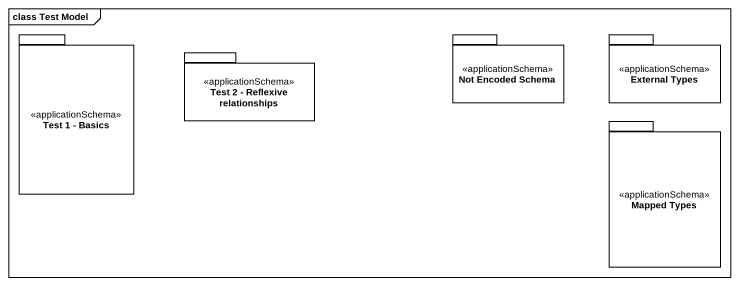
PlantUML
@startuml
mainframe class Test Model
package "Test 1 - Basics" as Test_1_Basics <<applicationSchema>> {
}
package "Not Encoded Schema" as Not_Encoded_Schema <<applicationSchema>> {
}
package "External Types" as External_Types <<applicationSchema>> {
}
package "Test 2 - Reflexive relationships" as Test_2_Reflexive <<applicationSchema>> {
}
package "Mapped Types" as Mapped_Types <<applicationSchema>> {
}
@enduml
